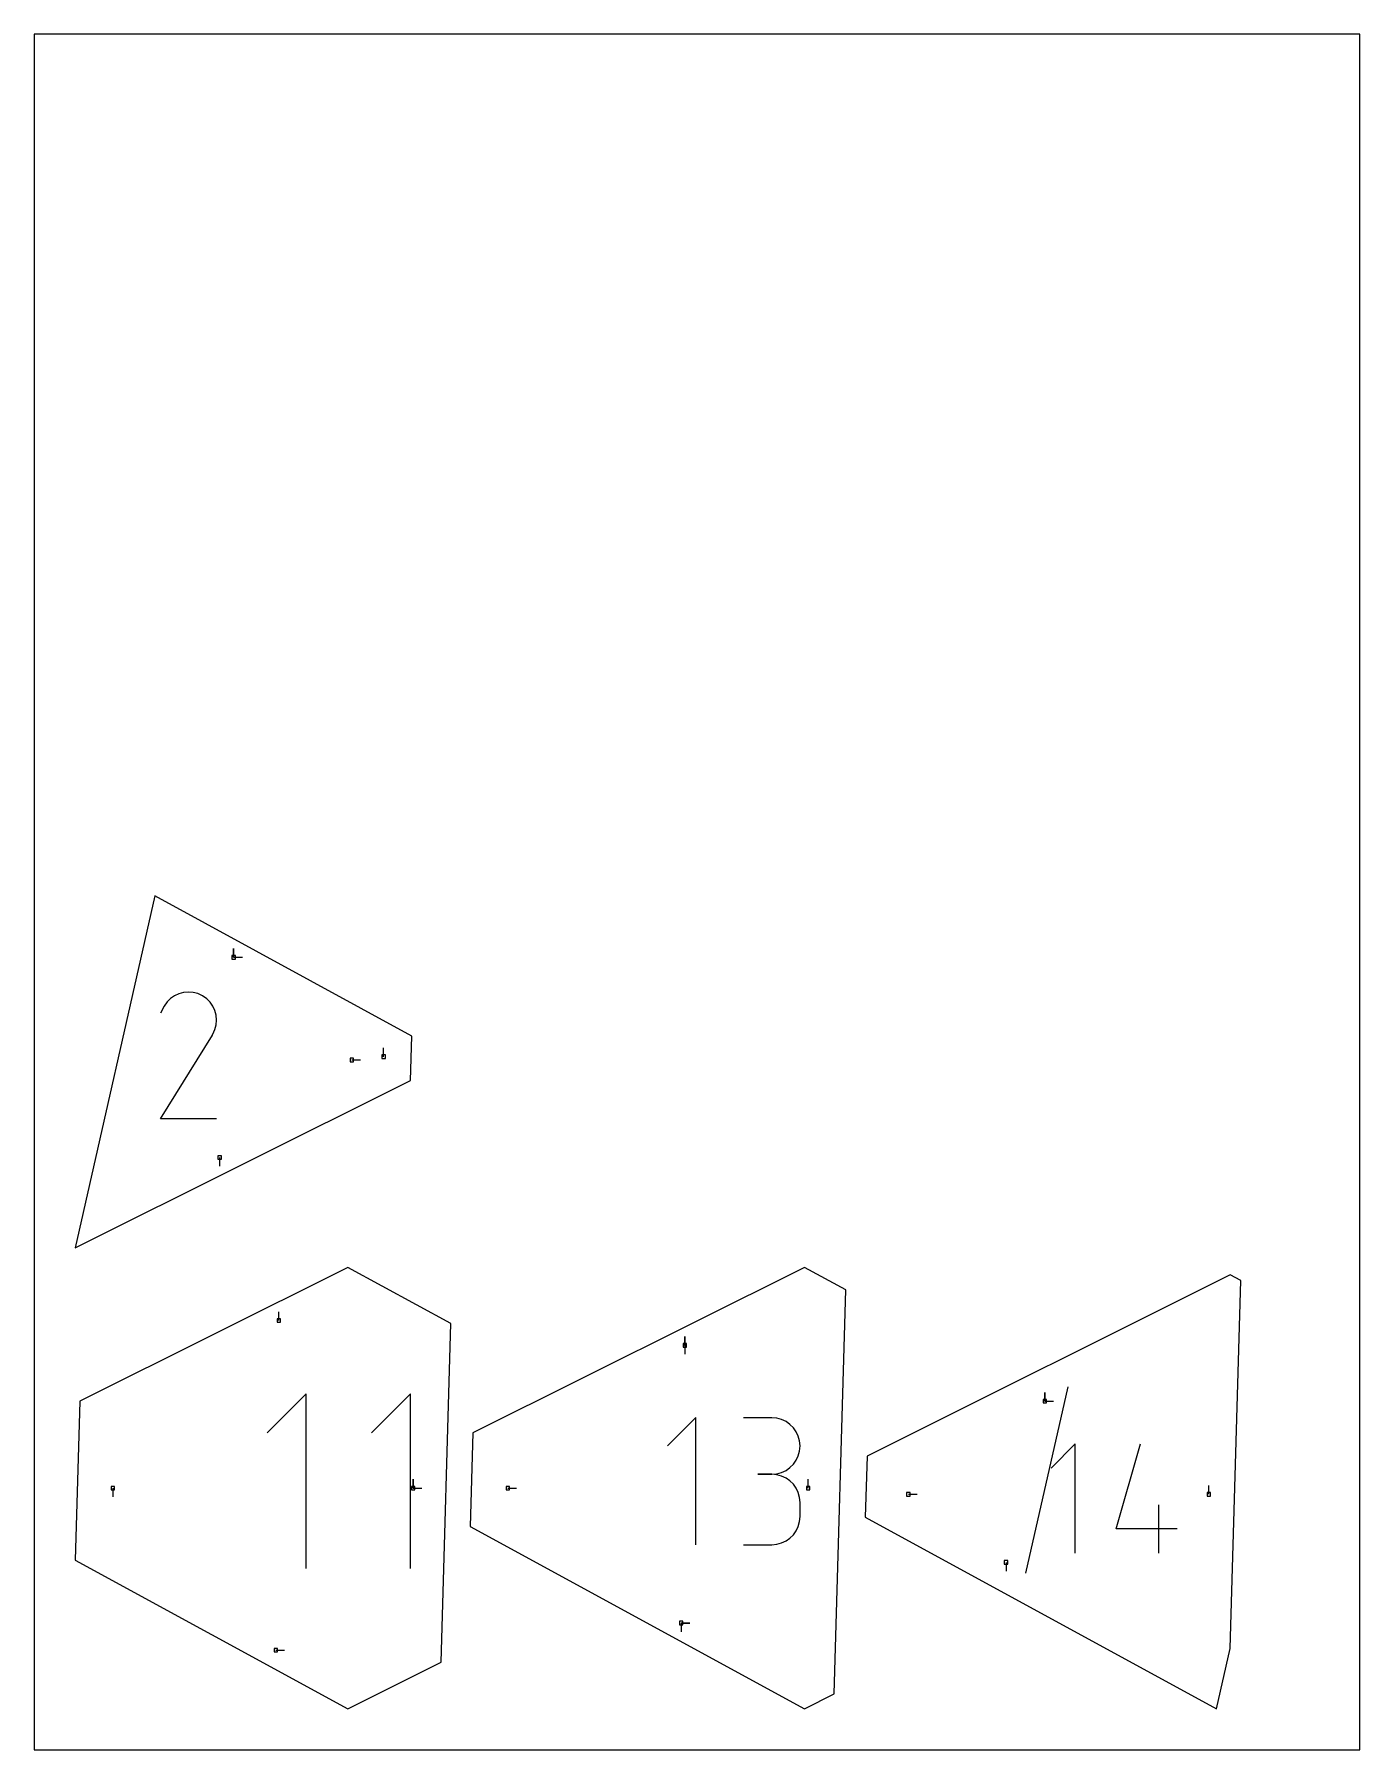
# Model space of a CAD drawing. Extents: x 0 to 8.5, y 0 to 11.
import ezdxf

# ---------------------------------------------------------------- set-up
doc = ezdxf.new("R2010")
doc.units = 0

msp = doc.modelspace()

# ---------------------------------------------------------------- linework, layer by layer
at = {"layer": 'annotation', "color": 1}
for p, q in [((1.278064, 5.081344), (1.278064, 5.137594)), ((1.278064, 5.081344), (1.278064, 5.137594)), ((1.278064, 5.137594), (1.278064, 5.081344)), ((1.278064, 5.081344), (1.334314, 5.081344)), ((0.927521, 4.847825), (0.899496, 4.834908)), ((0.957244, 4.855799), (0.927521, 4.847825)), ((0.98798, 4.858653), (0.957244, 4.855799)), ((1.019041, 4.856208), (0.98798, 4.858653)), ((1.049743, 4.848286), (1.019041, 4.856208)), ((1.079397, 4.834708), (1.049743, 4.848286)), ((0.832478, 4.768289), (0.808776, 4.72282)), ((0.851289, 4.794962), (0.832478, 4.768289)), ((0.873857, 4.817228), (0.851289, 4.794962)), ((0.899496, 4.834908), (0.873857, 4.817228)), ((1.10592, 4.815874), (1.079397, 4.834708)), ((1.079397, 4.834708), (1.079397, 4.834708)), ((1.128096, 4.793274), (1.10592, 4.815874)), ((1.145728, 4.7676), (1.128096, 4.793274)), ((1.158619, 4.739544), (1.145728, 4.7676)), ((1.166571, 4.7098), (1.158619, 4.739544)), ((1.158825, 4.617362), (1.166871, 4.648016)), ((1.169387, 4.67906), (1.166571, 4.7098)), ((1.166871, 4.648016), (1.169387, 4.67906)), ((0.808266, 4.045832), (1.141841, 4.582845)), ((1.141841, 4.582845), (1.142239, 4.583338)), ((1.141841, 4.582845), (1.141841, 4.582845)), ((1.142239, 4.583338), (1.142622, 4.583836)), ((1.142622, 4.583836), (1.14299, 4.584342)), ((1.14299, 4.584342), (1.143348, 4.584861)), ((1.143348, 4.584861), (1.143696, 4.585396)), ((1.143696, 4.585396), (1.144038, 4.585952)), ((1.144038, 4.585952), (1.144377, 4.586534)), ((1.144377, 4.586534), (1.144714, 4.587145)), ((1.144714, 4.587145), (1.145052, 4.587789)), ((1.145052, 4.587789), (1.158825, 4.617362)), ((1.145052, 4.587789), (1.145052, 4.587789)), ((2.036261, 4.422886), (2.092511, 4.422886)), ((2.240093, 4.443892), (2.240093, 4.500142)), ((1.169265, 4.045832), (0.808266, 4.045832)), ((1.188404, 3.797086), (1.188404, 3.740836)), ((1.568108, 2.752202), (1.568108, 2.808452)), ((4.171773, 2.592492), (4.171773, 2.648742)), ((4.171773, 2.592492), (4.171773, 2.648742)), ((4.171773, 2.648742), (4.171773, 2.592492)), ((4.171773, 2.592492), (4.171773, 2.536242)), ((6.359809, 1.131273), (6.630539, 2.327882)), ((1.74285, 2.282187), (1.493676, 2.032942)), ((1.74285, 1.161357), (1.74285, 2.282187)), ((2.412336, 2.282187), (2.163162, 2.032942)), ((2.412336, 1.161357), (2.412336, 2.282187)), ((6.480224, 2.235172), (6.480224, 2.291422)), ((6.480224, 2.235172), (6.480224, 2.291422)), ((6.480224, 2.291422), (6.480224, 2.235172)), ((6.480224, 2.235172), (6.536474, 2.235172)), ((4.24307, 2.129347), (4.061852, 1.948077)), ((4.24307, 1.314198), (4.24307, 2.129347)), ((4.729739, 2.128401), (4.548725, 2.128401)), ((4.762295, 2.125479), (4.729739, 2.128401)), ((4.792928, 2.117058), (4.762295, 2.125479)), ((4.821131, 2.103655), (4.792928, 2.117058)), ((4.846392, 2.08579), (4.821131, 2.103655)), ((4.868203, 2.063979), (4.846392, 2.08579)), ((4.886054, 2.038741), (4.868203, 2.063979)), ((4.899436, 2.010594), (4.886054, 2.038741)), ((4.907838, 1.980055), (4.899436, 2.010594)), ((4.910752, 1.947643), (4.907838, 1.980055)), ((4.886054, 1.856185), (4.899436, 1.884421)), ((4.899436, 1.884421), (4.907838, 1.915078)), ((4.907838, 1.915078), (4.910752, 1.947643)), ((4.910752, 1.947643), (4.910752, 1.947643)), ((6.676229, 1.960776), (6.520341, 1.804844)), ((6.676229, 1.259567), (6.676229, 1.960776)), ((6.93916, 1.415454), (7.094652, 1.960776)), ((4.729739, 1.766374), (4.639104, 1.766374)), ((4.639104, 1.766374), (4.729739, 1.766374)), ((4.729739, 1.766374), (4.762295, 1.769297)), ((4.762295, 1.763452), (4.729739, 1.766374)), ((4.729739, 1.766374), (4.729739, 1.766374)), ((4.762295, 1.769297), (4.792928, 1.777723)), ((4.792928, 1.75503), (4.762295, 1.763452)), ((4.792928, 1.777723), (4.821131, 1.791138)), ((4.821131, 1.791138), (4.846392, 1.80903)), ((4.846392, 1.80903), (4.868203, 1.830883)), ((4.868203, 1.830883), (4.886054, 1.856185)), ((0.503328, 1.677548), (0.503328, 1.621298)), ((2.429952, 1.677548), (2.429952, 1.733798)), ((2.429952, 1.677548), (2.429952, 1.733798)), ((2.429952, 1.733798), (2.429952, 1.677548)), ((2.429952, 1.677548), (2.486202, 1.677548)), ((3.036608, 1.677548), (3.092858, 1.677548)), ((4.821131, 1.741628), (4.792928, 1.75503)), ((4.846392, 1.723763), (4.821131, 1.741628)), ((4.868203, 1.701952), (4.846392, 1.723763)), ((4.886054, 1.676714), (4.868203, 1.701952)), ((4.899436, 1.648567), (4.886054, 1.676714)), ((4.963233, 1.677548), (4.963233, 1.733798)), ((7.532356, 1.637992), (7.532356, 1.694242)), ((4.907838, 1.618028), (4.899436, 1.648567)), ((4.910752, 1.585616), (4.907838, 1.618028)), ((4.910752, 1.494981), (4.910752, 1.585616)), ((4.910752, 1.585616), (4.910752, 1.585616)), ((5.605732, 1.637992), (5.661982, 1.637992)), ((7.211799, 1.259567), (7.211799, 1.57099)), ((4.886054, 1.40386), (4.899436, 1.43201)), ((4.899436, 1.43201), (4.907838, 1.462555)), ((4.907838, 1.462555), (4.910752, 1.494981)), ((4.762295, 1.317144), (4.792928, 1.325561)), ((4.792928, 1.325561), (4.821131, 1.338957)), ((4.821131, 1.338957), (4.846392, 1.356817)), ((4.846392, 1.356817), (4.868203, 1.378624)), ((4.868203, 1.378624), (4.886054, 1.40386)), ((7.328506, 1.415454), (6.93916, 1.415454)), ((4.548725, 1.314223), (4.729739, 1.314223)), ((4.729739, 1.314223), (4.762295, 1.317144)), ((4.729739, 1.314223), (4.729739, 1.314223)), ((6.232152, 1.200966), (6.232152, 1.144716)), ((4.148589, 0.812107), (4.204839, 0.812107)), ((4.148589, 0.812107), (4.204839, 0.812107)), ((4.204839, 0.812107), (4.148589, 0.812107)), ((4.148589, 0.812107), (4.148589, 0.755857)), ((1.549358, 0.638126), (1.605608, 0.638126))]:
    msp.add_line(p, q, dxfattribs=at)
at = {"layer": 'boundary', "color": 5}
for p, q in [((0.773288, 5.475241), (0.2625, 3.217595)), ((2.420819, 4.576281), (0.773288, 5.475241)), ((2.412637, 4.291202), (2.420819, 4.576281)), ((0.2625, 3.217595), (2.412637, 4.291202)), ((2.010165, 3.092595), (0.291729, 2.234546)), ((2.67078, 2.732136), (2.010165, 3.092595)), ((4.938735, 3.092595), (2.812983, 2.031164)), ((5.204061, 2.947823), (4.938735, 3.092595)), ((7.669661, 3.044798), (5.340249, 1.881676)), ((7.737341, 3.007869), (7.669661, 3.044798)), ((7.669661, 0.649676), (7.737341, 3.007869)), ((5.129729, 0.357867), (5.204061, 2.947823)), ((2.608476, 0.561249), (2.67078, 2.732136)), ((0.291729, 2.234546), (0.2625, 1.216097)), ((2.812983, 2.031164), (2.79578, 1.431783)), ((5.340249, 1.881676), (5.329061, 1.49183)), ((2.79578, 1.431783), (4.938735, 0.2625)), ((5.329061, 1.49183), (7.582063, 0.2625)), ((0.2625, 1.216097), (2.010165, 0.2625)), ((2.010165, 0.2625), (2.608476, 0.561249)), ((7.582063, 0.2625), (7.669661, 0.649676)), ((4.938735, 0.2625), (5.129729, 0.357867))]:
    msp.add_line(p, q, dxfattribs=at)
at = {"layer": 'frame', "color": 5}
for p, q in [((8.5, 11), (0, 11)), ((0, 11), (0, 0)), ((8.5, 0), (8.5, 11)), ((0, 0), (8.5, 0))]:
    msp.add_line(p, q, dxfattribs=at)
at = {"layer": 'hole', "color": 5}
for p, q in [((1.289314, 5.092594), (1.266814, 5.092594)), ((1.266814, 5.092594), (1.266814, 5.070094)), ((1.266814, 5.070094), (1.289314, 5.070094)), ((1.289314, 5.070094), (1.289314, 5.092594)), ((2.047511, 4.434136), (2.025011, 4.434136)), ((2.025011, 4.434136), (2.025011, 4.411636)), ((2.025011, 4.411636), (2.047511, 4.411636)), ((2.047511, 4.411636), (2.047511, 4.434136)), ((2.251343, 4.455142), (2.228843, 4.455142)), ((2.228843, 4.455142), (2.228843, 4.432642)), ((2.228843, 4.432642), (2.251343, 4.432642)), ((2.251343, 4.432642), (2.251343, 4.455142)), ((1.199654, 3.808336), (1.177154, 3.808336)), ((1.177154, 3.808336), (1.177154, 3.785836)), ((1.177154, 3.785836), (1.199654, 3.785836)), ((1.199654, 3.785836), (1.199654, 3.808336)), ((1.579358, 2.763452), (1.556858, 2.763452)), ((1.556858, 2.763452), (1.556858, 2.740952)), ((1.579358, 2.740952), (1.579358, 2.763452)), ((1.556858, 2.740952), (1.579358, 2.740952)), ((4.183023, 2.603742), (4.160523, 2.603742)), ((4.160523, 2.603742), (4.160523, 2.581242)), ((4.160523, 2.581242), (4.183023, 2.581242)), ((4.183023, 2.581242), (4.183023, 2.603742)), ((6.491474, 2.246422), (6.468974, 2.246422)), ((6.468974, 2.246422), (6.468974, 2.223922)), ((6.468974, 2.223922), (6.491474, 2.223922)), ((6.491474, 2.223922), (6.491474, 2.246422)), ((0.514578, 1.688798), (0.492078, 1.688798)), ((0.492078, 1.688798), (0.492078, 1.666298)), ((0.492078, 1.666298), (0.514578, 1.666298)), ((0.514578, 1.666298), (0.514578, 1.688798)), ((2.441202, 1.688798), (2.418702, 1.688798)), ((2.418702, 1.688798), (2.418702, 1.666298)), ((2.418702, 1.666298), (2.441202, 1.666298)), ((2.441202, 1.666298), (2.441202, 1.688798)), ((3.047858, 1.688798), (3.025358, 1.688798)), ((3.025358, 1.688798), (3.025358, 1.666298)), ((3.025358, 1.666298), (3.047858, 1.666298)), ((3.047858, 1.666298), (3.047858, 1.688798)), ((4.974483, 1.688798), (4.951983, 1.688798)), ((4.951983, 1.688798), (4.951983, 1.666298)), ((4.951983, 1.666298), (4.974483, 1.666298)), ((4.974483, 1.666298), (4.974483, 1.688798)), ((5.616982, 1.649242), (5.594482, 1.649242)), ((5.594482, 1.649242), (5.594482, 1.626742)), ((5.594482, 1.626742), (5.616982, 1.626742)), ((5.616982, 1.626742), (5.616982, 1.649242)), ((7.543606, 1.649242), (7.521106, 1.649242)), ((7.521106, 1.649242), (7.521106, 1.626742)), ((7.521106, 1.626742), (7.543606, 1.626742)), ((7.543606, 1.626742), (7.543606, 1.649242)), ((6.243402, 1.212216), (6.220902, 1.212216)), ((6.220902, 1.212216), (6.220902, 1.189716)), ((6.243402, 1.189716), (6.243402, 1.212216)), ((6.220902, 1.189716), (6.243402, 1.189716)), ((4.159839, 0.823357), (4.137339, 0.823357)), ((4.137339, 0.823357), (4.137339, 0.800857)), ((4.137339, 0.800857), (4.159839, 0.800857)), ((4.159839, 0.800857), (4.159839, 0.823357)), ((1.560608, 0.649376), (1.538108, 0.649376)), ((1.538108, 0.649376), (1.538108, 0.626876)), ((1.538108, 0.626876), (1.560608, 0.626876)), ((1.560608, 0.626876), (1.560608, 0.649376))]:
    msp.add_line(p, q, dxfattribs=at)

doc.saveas('drawing.dxf')
